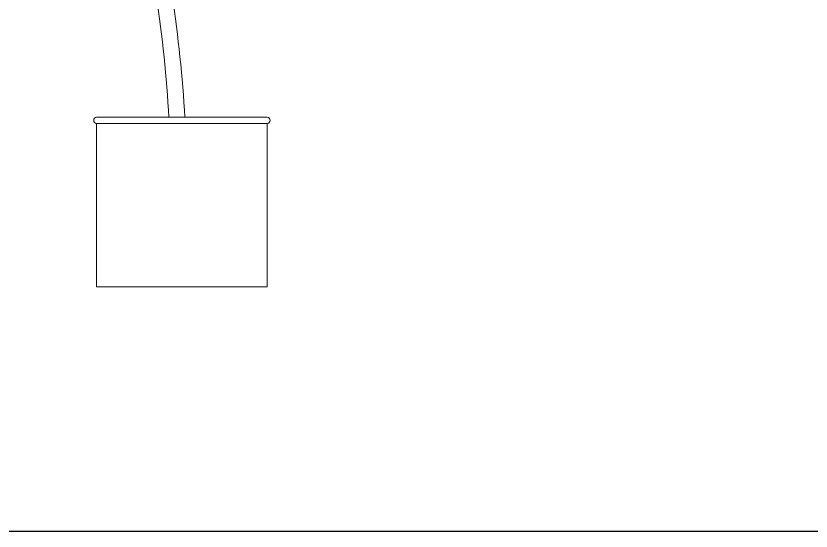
# Model space of a CAD drawing. Header units: millimetres. Extents: x 12377 to 30673, y 89761 to 101952.
# Drawn here: x 25767 to 26673, y 97844 to 98431 of the extents above; entities that cross this region are included whole.
import ezdxf

# ---------------------------------------------------------------- set-up
doc = ezdxf.new("R2010")
doc.units = ezdxf.units.MM
doc.layers.add('www.cad-blocks.net', color=7, linetype='Continuous')

# ---------------------------------------------------------------- blocks, each defined once
blk = doc.blocks.new('A$C27A05B7E')
at = {"lineweight": 0}
for p, q in [((60.22, 193.42), (254.62, 193.42)), ((60.22, 186.13), (254.62, 186.13)), ((60.22, 0), (60.22, 186.13)), ((254.62, 186.13), (254.62, 0)), ((254.62, 0), (60.22, 0))]:
    blk.add_line(p, q, dxfattribs=at)
for centre, radius, start, end in [((-1592.09, 85.5), 1738.14, 3.54642, 8.12912), ((-1573.92, 85.5), 1738.14, 3.54642, 8.12912), ((60.63, 189.77), 3.67, 96.41358, 263.58638), ((254.21, 189.77), 3.67, 276.41358, 83.58638)]:
    blk.add_arc(centre, radius, start, end, dxfattribs=at)
blk = doc.blocks.new('FORMAT')
at = {"layer": 'www.cad-blocks.net', "color": 155, "true_color": 0x546d8e}
blk.add_line((13495.8, 97843.52), (30672.75, 97843.52), dxfattribs=at)

msp = doc.modelspace()

# ---------------------------------------------------------------- block references
msp.add_blockref('A$C27A05B7E', (25798.78, 98121.83))
at = {"layer": 'www.cad-blocks.net'}
msp.add_blockref('FORMAT', (0, 0), dxfattribs=at)

doc.saveas('drawing.dxf')
